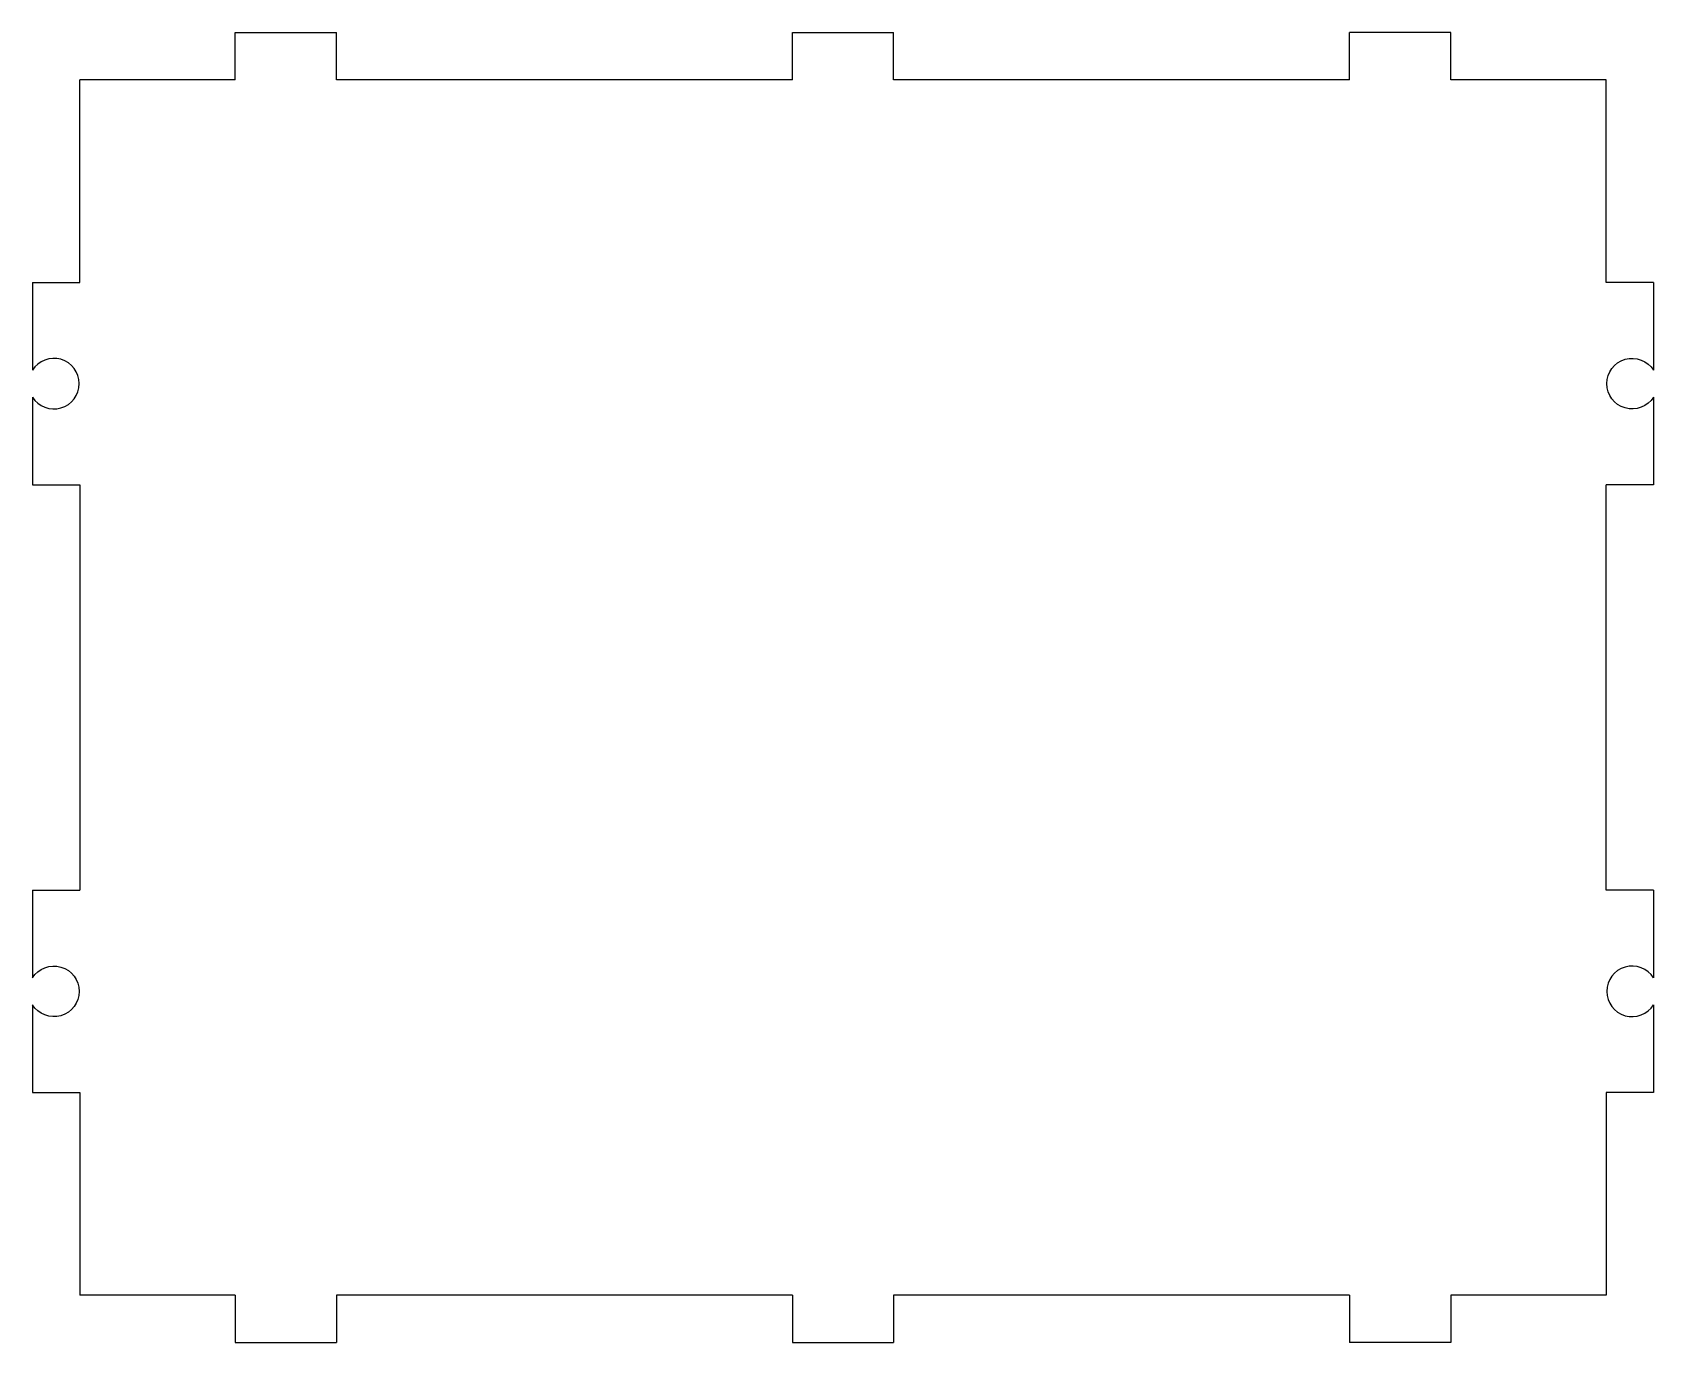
# Model space of a CAD drawing. Extents: x -2 to 2, y -1.62 to 1.62.
import ezdxf

# ---------------------------------------------------------------- set-up
doc = ezdxf.new("R2010")
doc.units = 0
doc.header["$MEASUREMENT"] = 0
doc.layers.add('VISIBLE', color=7, linetype='CONTINUOUS')

msp = doc.modelspace()

# ---------------------------------------------------------------- linework, layer by layer
at = {"layer": 'VISIBLE'}
for p, q in [((-1.5, 1.617, 0.117), (-1.25, 1.617, 0.117)), ((-1.5, 1.5, 0.117), (-1.5, 1.617, 0.117)), ((-1.25, 1.5, 0.117), (-1.25, 1.617, 0.117)), ((-0.125, 1.617, 0.117), (0.125, 1.617, 0.117)), ((-0.125, 1.5, 0.117), (-0.125, 1.617, 0.117)), ((0.125, 1.5, 0.117), (0.125, 1.617, 0.117)), ((1.5, 1.617, 0.117), (1.25, 1.617, 0.117)), ((1.25, 1.5, 0.117), (1.25, 1.617, 0.117)), ((1.5, 1.5, 0.117), (1.5, 1.617, 0.117)), ((-1.5, 1.5, 0.117), (-1.883, 1.5, 0.117)), ((-1.883, 1, 0.117), (-1.883, 1.5, 0.117)), ((-0.125, 1.5, 0.117), (-1.25, 1.5, 0.117)), ((1.25, 1.5, 0.117), (0.125, 1.5, 0.117)), ((1.883, 1.5, 0.117), (1.5, 1.5, 0.117)), ((1.883, 1, 0.117), (1.883, 1.5, 0.117)), ((-2, 1, 0.117), (-1.883, 1, 0.117)), ((-2, 1, 0.117), (-2, 0.7831, 0.117)), ((2, 1, 0.117), (1.883, 1, 0.117)), ((2, 1, 0.117), (2, 0.7831, 0.117)), ((-2, 0.7169, 0.117), (-2, 0.5, 0.117)), ((2, 0.7169, 0.117), (2, 0.5, 0.117)), ((-2, 0.5, 0.117), (-1.883, 0.5, 0.117)), ((-1.883, 0.5, 0.117), (-1.883, -0.5, 0.117)), ((1.883, -0.5, 0.117), (1.883, 0.5, 0.117)), ((2, 0.5, 0.117), (1.883, 0.5, 0.117)), ((-2, -0.5, 0.117), (-1.883, -0.5, 0.117)), ((-2, -0.5, 0.117), (-2, -0.7169, 0.117)), ((2, -0.5, 0.117), (1.883, -0.5, 0.117)), ((2, -0.5, 0.117), (2, -0.7169, 0.117)), ((-2, -0.7831, 0.117), (-2, -1, 0.117)), ((2, -0.7831, 0.117), (2, -1, 0.117)), ((-2, -1, 0.117), (-1.883, -1, 0.117)), ((-1.883, -1, 0.117), (-1.883, -1.5, 0.117)), ((1.883, -1, 0.117), (1.883, -1.5, 0.117)), ((2, -1, 0.117), (1.883, -1, 0.117)), ((-1.5, -1.5, 0.117), (-1.883, -1.5, 0.117)), ((-1.5, -1.5, 0.117), (-1.5, -1.617, 0.117)), ((-1.25, -1.5, 0.117), (-1.25, -1.617, 0.117)), ((-0.125, -1.5, 0.117), (-1.25, -1.5, 0.117)), ((-0.125, -1.5, 0.117), (-0.125, -1.617, 0.117)), ((0.125, -1.5, 0.117), (0.125, -1.617, 0.117)), ((1.25, -1.5, 0.117), (0.125, -1.5, 0.117)), ((1.25, -1.5, 0.117), (1.25, -1.617, 0.117)), ((1.5, -1.5, 0.117), (1.5, -1.617, 0.117)), ((1.883, -1.5, 0.117), (1.5, -1.5, 0.117)), ((-1.5, -1.617, 0.117), (-1.25, -1.617, 0.117)), ((-0.125, -1.617, 0.117), (0.125, -1.617, 0.117)), ((1.5, -1.617, 0.117), (1.25, -1.617, 0.117))]:
    msp.add_line(p, q, dxfattribs=at)
for centre, start, end in [((-1.947, 0.75, 0.117), 212.0052, 147.9948), ((1.947, -0.75, 0.117), 32.0052, 327.9948)]:
    msp.add_arc(centre, 0.0625, start, end, dxfattribs=at)
at = {"layer": 'VISIBLE', "extrusion": (0, 0, -1)}
for centre, start, end in [((-1.947, 0.75, -0.117), 212.0052, 147.9948), ((1.947, -0.75, -0.117), 32.0052, 327.9948)]:
    msp.add_arc(centre, 0.0625, start, end, dxfattribs=at)

doc.saveas('drawing.dxf')
